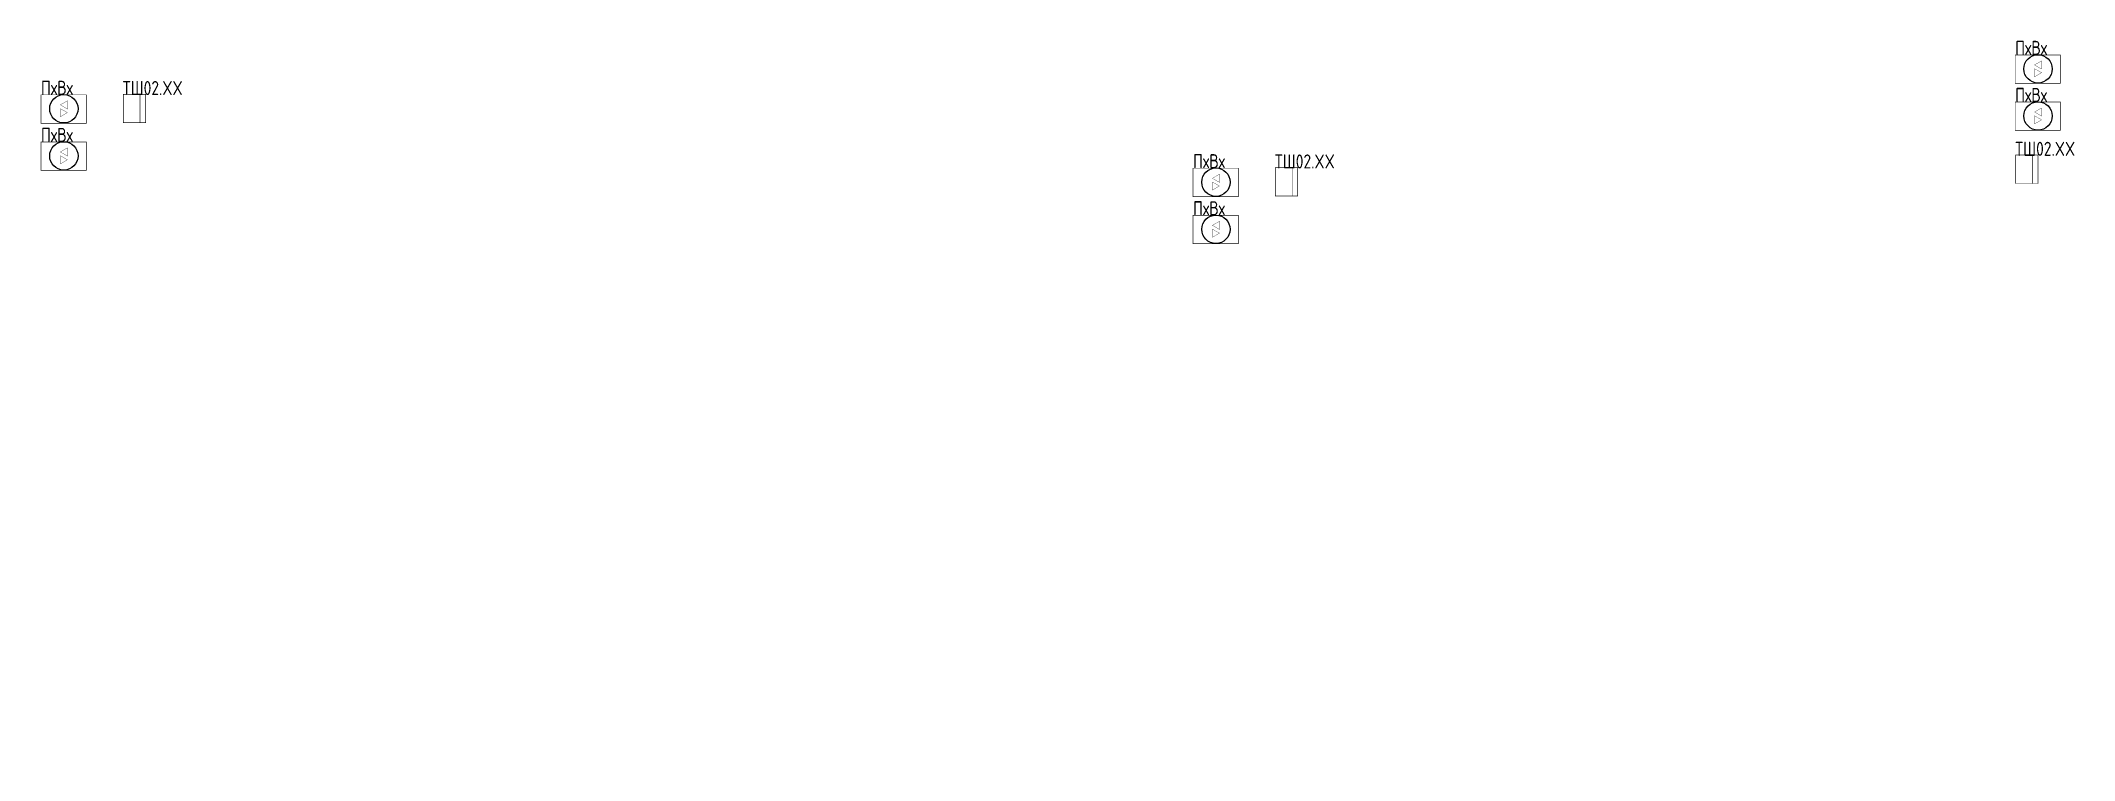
# Model space of a CAD drawing. Header units: millimetres. Extents: x 67868 to 140173, y -46644 to 25430.
# Drawn here: x 67868 to 140173, y -46644 to -21086 of the extents above.
import ezdxf

# ---------------------------------------------------------------- set-up
doc = ezdxf.new("R2010")
doc.units = ezdxf.units.MM
doc.styles.add('-ISOCPEUR-', font='ISOCPEUR.TTF', dxfattribs={"width": 0.8, "height": 2.5})

# ---------------------------------------------------------------- blocks, each defined once
blk = doc.blocks.new('PxVx')
at = {"const_width": 0.1}
blk.add_lwpolyline([(8.05, 5.05), (0, 5.05), (0, 0), (8.05, 0)], close=True, dxfattribs=at)
at = {"color": 1, "const_width": 0.05}
blk.add_lwpolyline([(3.45, 3.27), (4.7, 3.99), (4.7, 2.54), (3.45, 3.27)], dxfattribs=at)
at = {"color": 5, "const_width": 0.05}
blk.add_lwpolyline([(4.7, 1.89), (3.45, 2.6), (3.45, 1.15), (4.7, 1.89)], dxfattribs=at)
blk.add_circle((4.07, 2.57), 2.52)
at = {"insert": (0, 5.05), "char_height": 2.5, "attachment_point": 7, "style": '-ISOCPEUR-'}
blk.add_mtext_dynamic_manual_height_columns('ПхВх', width=80.3115, gutter_width=12.5, heights=[9], dxfattribs=at)
blk = doc.blocks.new('TС')
at = {"const_width": 0.1}
for points in [[(4.08, 0.1), (0.1, 0.1), (0.1, 5.15), (4.08, 5.15)], [(4.08, 5.15), (3.1, 5.15), (3.1, 0.1), (4.08, 0.1)]]:
    blk.add_lwpolyline(points, close=True, dxfattribs=at)
at = {"style": '-ISOCPEUR-', "width": 0.8}
blk.add_attdef('ADDR', (0, 5), '', height=2.5, dxfattribs=at)

msp = doc.modelspace()

# ---------------------------------------------------------------- block references
at = {"xscale": 200, "yscale": 200, "zscale": 200}
for p in [(138068, -22600), (67878, -24018), (138068, -24273), (67878, -25691), (108839, -26625), (108839, -28298)]:
    msp.add_blockref('PxVx', p, dxfattribs=at)
for p in [(70783, -24018), (111745, -26625), (138068, -26176)]:
    msp.add_blockref('TС', p, dxfattribs=at).add_auto_attribs({'ADDR': 'ТШ02.XX'})

# ---------------------------------------------------------------- texts
at = {"insert": (67919, -46641), "char_height": 2.5, "width": 3.21, "attachment_point": 1, "style": '-ISOCPEUR-'}
msp.add_mtext('##', dxfattribs=at)

doc.saveas('drawing.dxf')
